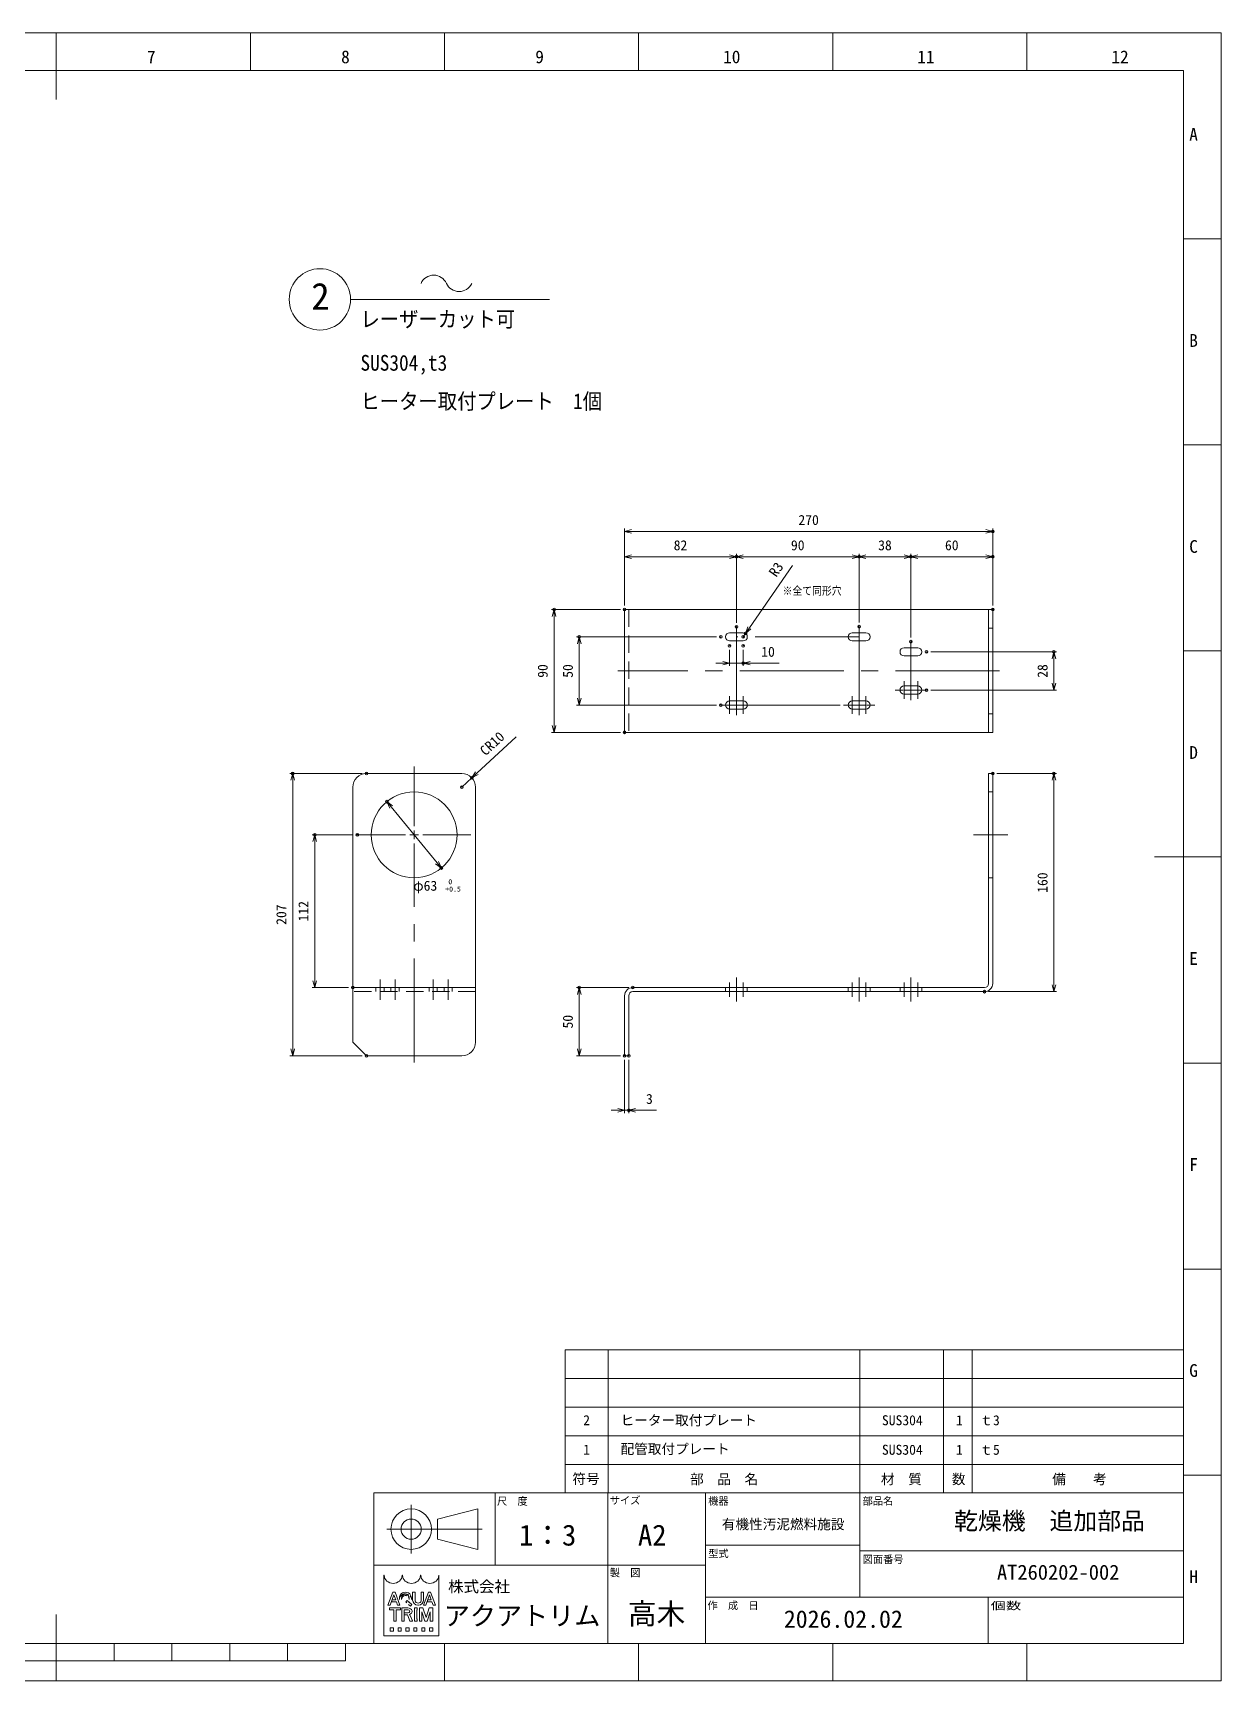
# Model space of a CAD drawing. Units: millimetres at full size. Extents: x -34906 to 7411, y -8440 to 3030.
# Drawn here: x -30073 to -29202, y -7510 to -6302 of the extents above; entities that cross this region are included whole.
import ezdxf
from ezdxf.enums import TextEntityAlignment as Align

# ---------------------------------------------------------------- set-up
doc = ezdxf.new("R2010")
doc.units = ezdxf.units.MM
doc.header["$LTSCALE"] = 4
doc.header["$PDMODE"] = 32
doc.header["$PDSIZE"] = 2
doc.linetypes.add('USER1', pattern=[28.575, 19.05, -3.175, 3.175, -3.175])
doc.linetypes.add('USER4', pattern=[4.7625, 3.175, -1.5875])
for name, color, linetype, lineweight in [('0-1_Defpoints', 7, 'Continuous', 18), ('0-2_01_外形線', 7, 'Continuous', 18), ('0-3_04_中心線', 7, 'USER1', 9), ('0-4_06_文字', 7, 'Continuous', 9), ('0-5_07_寸法線', 7, 'Continuous', 9), ('0-6_02_細線', 5, 'Continuous', 18), ('0-7_99_図枠', 7, 'Continuous', 18), ('0-9_10_補助線', 8, 'Continuous', 18), ('0-A_03_かくれ線', 6, 'USER4', 18)]:
    doc.layers.add(name, color=color, linetype=linetype, lineweight=lineweight)
doc.styles.add('ＭＳ ゴシック', font='')
doc.styles.get('ＭＳ ゴシック').set_extended_font_data('MS Gothic')

# ---------------------------------------------------------------- blocks, each defined once
blk = doc.blocks.new('AM_BALLOON1')
at = {"layer": '0-9_10_補助線', "color": 3, "lineweight": 9}
blk.add_circle((0, 0), 2.5, dxfattribs=at)

msp = doc.modelspace()

# ---------------------------------------------------------------- linework, layer by layer
at = {"layer": '0-1_Defpoints'}
msp.add_lwpolyline([(-30910.622, -7510.374), (-29201.684, -7510.374), (-29201.684, -6302.034), (-30910.622, -6302.034)], close=True, dxfattribs=at)
at = {"layer": '0-2_01_外形線'}
for p, q in [((-29562.197, -6741.862), (-29552.197, -6741.862)), ((-29472.197, -6741.862), (-29462.197, -6741.862)), ((-29552.197, -6747.862), (-29562.197, -6747.862)), ((-29462.197, -6747.862), (-29472.197, -6747.862)), ((-29434.197, -6752.862), (-29424.197, -6752.862)), ((-29424.197, -6758.862), (-29434.197, -6758.862)), ((-29424.197, -6780.862), (-29434.197, -6780.862)), ((-29434.197, -6786.862), (-29424.197, -6786.862)), ((-29552.197, -6791.862), (-29562.197, -6791.862)), ((-29562.197, -6797.862), (-29552.197, -6797.862)), ((-29462.197, -6791.862), (-29472.197, -6791.862)), ((-29472.197, -6797.862), (-29462.197, -6797.862)), ((-29758.644, -6845.008), (-29828.644, -6845.008)), ((-29748.644, -7042.008), (-29748.644, -6855.008)), ((-29748.644, -7002.008), (-29838.644, -7002.008)), ((-29639.197, -7052.008), (-29639.197, -7008.008)), ((-29633.197, -7002.008), (-29375.197, -7002.008)), ((-29375.197, -7005.008), (-29633.197, -7005.008)), ((-29828.644, -7052.008), (-29758.644, -7052.008))]:
    msp.add_line(p, q, dxfattribs=at)
msp.add_lwpolyline([(-29369.197, -6724.862), (-29639.197, -6724.862), (-29639.197, -6814.862), (-29369.197, -6814.862)], close=True, dxfattribs=at)
for points in [[(-29372.197, -6724.862), (-29372.197, -6814.862), (-29372.197, -6724.862)], [(-29372.197, -6999.008), (-29372.197, -6845.008), (-29369.197, -6845.008), (-29369.197, -6999.008)], [(-29838.644, -6855.008), (-29838.644, -7042.008), (-29828.644, -7052.008)], [(-29636.197, -7008.008), (-29636.197, -7052.008), (-29639.197, -7052.008)]]:
    msp.add_lwpolyline(points, dxfattribs=at)
msp.add_circle((-29793.644, -6890.008), 31.5, dxfattribs=at)
for centre, radius, start, end in [((-29562.197, -6744.862), 3, 90, 270), ((-29552.197, -6744.862), 3, 270, 90), ((-29472.197, -6744.862), 3, 90, 270), ((-29462.197, -6744.862), 3, 270, 90), ((-29434.197, -6755.862), 3, 90, 270), ((-29424.197, -6755.862), 3, 270, 90), ((-29434.197, -6783.862), 3, 90, 270), ((-29424.197, -6783.862), 3, 270, 90), ((-29562.197, -6794.862), 3, 90, 270), ((-29552.197, -6794.862), 3, 270, 90), ((-29472.197, -6794.862), 3, 90, 270), ((-29462.197, -6794.862), 3, 270, 90), ((-29828.644, -6855.008), 10, 90, 180), ((-29758.644, -6855.008), 10, 0, 90), ((-29633.197, -7008.008), 6, 90, 180), ((-29633.197, -7008.008), 3, 90, 180), ((-29375.197, -6999.008), 3, 270, 360), ((-29375.197, -6999.008), 6, 270, 360), ((-29758.644, -7042.008), 10, 270, 360)]:
    msp.add_arc(centre, radius, start, end, dxfattribs=at)
at = {"layer": '0-3_04_中心線', "color": 1, "lineweight": 18}
for p, q in [((-29557.197, -6737.493), (-29557.197, -6752.303)), ((-29467.197, -6737.493), (-29467.197, -6752.303)), ((-29429.197, -6748.493), (-29429.197, -6763.303)), ((-29429.197, -6755.862), (-29429.197, -6783.827)), ((-29364.197, -6769.862), (-29644.197, -6769.862)), ((-29429.197, -6791.232), (-29429.197, -6776.422)), ((-29557.197, -6802.232), (-29557.197, -6787.422)), ((-29467.197, -6802.232), (-29467.197, -6787.422)), ((-29383.197, -6890.008), (-29358.197, -6890.008)), ((-29818.644, -6996.008), (-29818.644, -7011.008)), ((-29807.644, -6996.008), (-29807.644, -7011.008)), ((-29779.644, -6996.008), (-29779.644, -7011.008)), ((-29768.644, -6996.008), (-29768.644, -7011.008)), ((-29557.197, -7012.308), (-29557.197, -6994.708)), ((-29467.197, -7012.308), (-29467.197, -6994.708)), ((-29429.197, -7012.308), (-29429.197, -6994.708)), ((-29562.197, -7008.787), (-29562.197, -6998.227)), ((-29552.197, -7008.787), (-29552.197, -6998.227)), ((-29472.197, -7008.788), (-29472.197, -6998.228)), ((-29462.197, -7008.788), (-29462.197, -6998.228)), ((-29434.197, -7008.788), (-29434.197, -6998.228)), ((-29424.197, -7008.788), (-29424.197, -6998.228))]:
    msp.add_line(p, q, dxfattribs=at)
at = {"layer": '0-3_04_中心線'}
for p, q in [((-29434.197, -6777.362), (-29434.197, -6783.262)), ((-29424.197, -6777.362), (-29424.197, -6783.262)), ((-29562.197, -6788.362), (-29562.197, -6794.262)), ((-29552.197, -6788.362), (-29552.197, -6794.262)), ((-29472.197, -6788.362), (-29472.197, -6794.262)), ((-29462.197, -6788.362), (-29462.197, -6794.262)), ((-29434.797, -6783.862), (-29440.697, -6783.862)), ((-29434.197, -6784.462), (-29434.197, -6790.362)), ((-29427.697, -6783.862), (-29433.597, -6783.862)), ((-29424.797, -6783.862), (-29430.697, -6783.862)), ((-29424.197, -6784.462), (-29424.197, -6790.362)), ((-29417.697, -6783.862), (-29423.597, -6783.862)), ((-29562.797, -6794.862), (-29568.697, -6794.862)), ((-29562.197, -6795.462), (-29562.197, -6801.362)), ((-29555.697, -6794.862), (-29561.597, -6794.862)), ((-29552.797, -6794.862), (-29558.697, -6794.862)), ((-29552.197, -6795.462), (-29552.197, -6801.362)), ((-29545.697, -6794.862), (-29551.597, -6794.862)), ((-29472.797, -6794.862), (-29478.697, -6794.862)), ((-29472.197, -6795.462), (-29472.197, -6801.362)), ((-29465.697, -6794.862), (-29471.597, -6794.862)), ((-29462.797, -6794.862), (-29468.697, -6794.862)), ((-29462.197, -6795.462), (-29462.197, -6801.362)), ((-29455.697, -6794.862), (-29461.597, -6794.862)), ((-29793.644, -6883.708), (-29793.644, -6840.008)), ((-29835.294, -6890.008), (-29799.944, -6890.008)), ((-29793.644, -7057.008), (-29793.644, -6896.308)), ((-29787.344, -6890.008), (-29751.994, -6890.008))]:
    msp.add_line(p, q, dxfattribs=at)
at = {"layer": '0-3_04_中心線', "linetype": 'Continuous'}
for p, q in [((-29433.897, -6783.862), (-29434.497, -6783.862)), ((-29434.197, -6783.562), (-29434.197, -6784.162)), ((-29423.897, -6783.862), (-29424.497, -6783.862)), ((-29424.197, -6783.562), (-29424.197, -6784.162)), ((-29561.897, -6794.862), (-29562.497, -6794.862)), ((-29562.197, -6794.562), (-29562.197, -6795.162)), ((-29551.897, -6794.862), (-29552.497, -6794.862)), ((-29552.197, -6794.562), (-29552.197, -6795.162)), ((-29471.897, -6794.862), (-29472.497, -6794.862)), ((-29472.197, -6794.562), (-29472.197, -6795.162)), ((-29461.897, -6794.862), (-29462.497, -6794.862)), ((-29462.197, -6794.562), (-29462.197, -6795.162)), ((-29793.644, -6893.158), (-29793.644, -6886.858)), ((-29796.794, -6890.008), (-29790.494, -6890.008))]:
    msp.add_line(p, q, dxfattribs=at)
at = {"layer": '0-3_04_中心線', "color": 1, "lineweight": 18}
msp.add_lwpolyline([(-29557.197, -6794.827), (-29467.197, -6794.827), (-29467.197, -6744.898), (-29557.197, -6744.898)], close=True, dxfattribs=at)
at = {"layer": '0-5_07_寸法線', "color": 3, "lineweight": 18}
for p, q in [((-29840.226, -6497.392), (-29694.306, -6497.392)), ((-29639.197, -6721.862), (-29639.197, -6665.505)), ((-29634.197, -6667.505), (-29374.197, -6667.505)), ((-29369.197, -6721.73), (-29369.197, -6665.505)), ((-29639.197, -6721.862), (-29639.197, -6684.053)), ((-29634.197, -6686.053), (-29562.197, -6686.053)), ((-29557.197, -6734.493), (-29557.197, -6684.053)), ((-29557.197, -6734.493), (-29557.197, -6684.053)), ((-29552.197, -6686.053), (-29472.197, -6686.053)), ((-29516.014, -6692.591), (-29547.644, -6738.284)), ((-29467.197, -6734.361), (-29467.197, -6684.053)), ((-29467.197, -6734.361), (-29467.197, -6684.053)), ((-29462.197, -6686.053), (-29434.197, -6686.053)), ((-29429.197, -6745.361), (-29429.197, -6684.053)), ((-29429.197, -6745.361), (-29429.197, -6684.053)), ((-29424.197, -6686.053), (-29374.197, -6686.053)), ((-29369.197, -6721.73), (-29369.197, -6684.053)), ((-29642.197, -6724.862), (-29692.948, -6724.862)), ((-29690.948, -6809.862), (-29690.948, -6729.862)), ((-29552.197, -6744.862), (-29550.49, -6742.396)), ((-29571.697, -6744.862), (-29674.502, -6744.862)), ((-29672.502, -6789.862), (-29672.502, -6749.862)), ((-29562.197, -6754.362), (-29562.197, -6766.139)), ((-29552.197, -6754.362), (-29552.197, -6766.139)), ((-29567.197, -6764.139), (-29572.197, -6764.139)), ((-29562.197, -6764.139), (-29552.197, -6764.139)), ((-29547.197, -6764.139), (-29525.769, -6764.139)), ((-29414.697, -6755.862), (-29322.294, -6755.862)), ((-29324.294, -6778.862), (-29324.294, -6760.862)), ((-29414.697, -6783.862), (-29322.294, -6783.862)), ((-29571.697, -6794.862), (-29674.502, -6794.862)), ((-29642.197, -6814.862), (-29692.948, -6814.862)), ((-29718.81, -6818.203), (-29747.627, -6844.828)), ((-29831.644, -6845.008), (-29884.7, -6845.008)), ((-29882.7, -7047.008), (-29882.7, -6850.008)), ((-29758.644, -6855.008), (-29751.299, -6848.221)), ((-29366.197, -6845.008), (-29322.294, -6845.008)), ((-29324.294, -7000.008), (-29324.294, -6850.008)), ((-29810.468, -6869.533), (-29776.82, -6910.482)), ((-29838.294, -6890.008), (-29868.497, -6890.008)), ((-29866.497, -6997.008), (-29866.497, -6895.008)), ((-29841.644, -7002.008), (-29868.497, -7002.008)), ((-29636.197, -7002.008), (-29674.502, -7002.008)), ((-29672.502, -7047.008), (-29672.502, -7007.008)), ((-29372.197, -7005.008), (-29322.294, -7005.008)), ((-29831.644, -7052.008), (-29884.7, -7052.008)), ((-29642.197, -7052.008), (-29674.502, -7052.008)), ((-29639.197, -7055.008), (-29639.197, -7094.006)), ((-29636.197, -7055.008), (-29636.197, -7094.006)), ((-29644.197, -7092.006), (-29649.197, -7092.006)), ((-29639.197, -7092.006), (-29636.197, -7092.006)), ((-29631.197, -7092.006), (-29615.864, -7092.006))]:
    msp.add_line(p, q, dxfattribs=at)
at = {"layer": '0-5_07_寸法線'}
for p, q in [((-29639.197, -6667.505), (-29634.197, -6667.505)), ((-29369.197, -6667.505), (-29374.197, -6667.505)), ((-29639.197, -6686.053), (-29634.197, -6686.053)), ((-29557.197, -6686.053), (-29562.197, -6686.053)), ((-29557.197, -6686.053), (-29552.197, -6686.053)), ((-29467.197, -6686.053), (-29472.197, -6686.053)), ((-29467.197, -6686.053), (-29462.197, -6686.053)), ((-29429.197, -6686.053), (-29434.197, -6686.053)), ((-29429.197, -6686.053), (-29424.197, -6686.053)), ((-29369.197, -6686.053), (-29374.197, -6686.053)), ((-29690.948, -6724.862), (-29690.948, -6729.862)), ((-29550.49, -6742.396), (-29547.644, -6738.284)), ((-29672.502, -6744.862), (-29672.502, -6749.862)), ((-29562.197, -6764.139), (-29567.197, -6764.139)), ((-29552.197, -6764.139), (-29547.197, -6764.139)), ((-29324.294, -6755.862), (-29324.294, -6760.862)), ((-29324.294, -6783.862), (-29324.294, -6778.862)), ((-29672.502, -6794.862), (-29672.502, -6789.862)), ((-29690.948, -6814.862), (-29690.948, -6809.862)), ((-29882.7, -6845.008), (-29882.7, -6850.008)), ((-29751.299, -6848.221), (-29747.627, -6844.828)), ((-29324.294, -6845.008), (-29324.294, -6850.008)), ((-29813.642, -6865.67), (-29810.468, -6869.533)), ((-29866.497, -6890.008), (-29866.497, -6895.008)), ((-29773.645, -6914.345), (-29776.82, -6910.482)), ((-29866.497, -7002.008), (-29866.497, -6997.008)), ((-29672.502, -7002.008), (-29672.502, -7007.008)), ((-29324.294, -7005.008), (-29324.294, -7000.008)), ((-29882.7, -7052.008), (-29882.7, -7047.008)), ((-29672.502, -7052.008), (-29672.502, -7047.008)), ((-29639.197, -7092.006), (-29644.197, -7092.006)), ((-29636.197, -7092.006), (-29631.197, -7092.006))]:
    msp.add_line(p, q, dxfattribs=at)
for points in [[(-29634.197, -6668.845), (-29639.197, -6667.505), (-29634.197, -6666.165)], [(-29374.197, -6666.165), (-29369.197, -6667.505), (-29374.197, -6668.845)], [(-29634.197, -6687.392), (-29639.197, -6686.053), (-29634.197, -6684.713)], [(-29562.197, -6684.713), (-29557.197, -6686.053), (-29562.197, -6687.392)], [(-29552.197, -6687.392), (-29557.197, -6686.053), (-29552.197, -6684.713)], [(-29472.197, -6684.713), (-29467.197, -6686.053), (-29472.197, -6687.392)], [(-29462.197, -6687.392), (-29467.197, -6686.053), (-29462.197, -6684.713)], [(-29434.197, -6684.713), (-29429.197, -6686.053), (-29434.197, -6687.392)], [(-29424.197, -6687.392), (-29429.197, -6686.053), (-29424.197, -6684.713)], [(-29374.197, -6684.713), (-29369.197, -6686.053), (-29374.197, -6687.392)], [(-29692.287, -6729.862), (-29690.948, -6724.862), (-29689.608, -6729.862)], [(-29546.542, -6739.047), (-29550.49, -6742.396), (-29548.746, -6737.522)], [(-29673.842, -6749.862), (-29672.502, -6744.862), (-29671.162, -6749.862)], [(-29567.197, -6762.799), (-29562.197, -6764.139), (-29567.197, -6765.479)], [(-29547.197, -6765.479), (-29552.197, -6764.139), (-29547.197, -6762.799)], [(-29325.634, -6760.862), (-29324.294, -6755.862), (-29322.954, -6760.862)], [(-29322.954, -6778.862), (-29324.294, -6783.862), (-29325.634, -6778.862)], [(-29671.162, -6789.862), (-29672.502, -6794.862), (-29673.842, -6789.862)], [(-29689.608, -6809.862), (-29690.948, -6814.862), (-29692.287, -6809.862)], [(-29884.04, -6850.008), (-29882.7, -6845.008), (-29881.36, -6850.008)], [(-29746.717, -6845.812), (-29751.299, -6848.221), (-29748.536, -6843.844)], [(-29325.634, -6850.008), (-29324.294, -6845.008), (-29322.954, -6850.008)], [(-29811.503, -6870.384), (-29813.642, -6865.67), (-29809.433, -6868.683)], [(-29867.837, -6895.008), (-29866.497, -6890.008), (-29865.157, -6895.008)], [(-29775.784, -6909.631), (-29773.645, -6914.345), (-29777.855, -6911.332)], [(-29865.157, -6997.008), (-29866.497, -7002.008), (-29867.837, -6997.008)], [(-29673.842, -7007.008), (-29672.502, -7002.008), (-29671.162, -7007.008)], [(-29322.954, -7000.008), (-29324.294, -7005.008), (-29325.634, -7000.008)], [(-29881.36, -7047.008), (-29882.7, -7052.008), (-29884.04, -7047.008)], [(-29671.162, -7047.008), (-29672.502, -7052.008), (-29673.842, -7047.008)], [(-29644.197, -7090.666), (-29639.197, -7092.006), (-29644.197, -7093.345)], [(-29631.197, -7093.345), (-29636.197, -7092.006), (-29631.197, -7090.666)]]:
    msp.add_lwpolyline(points, dxfattribs=at)
at = {"layer": '0-5_07_寸法線', "lineweight": 18}
for centre, start, end in [((-29779.263, -6489.85), 24.22764, 155.57578), ((-29760.657, -6481.439), 204.22764, 335.57578)]:
    msp.add_arc(centre, 10.21, start, end, dxfattribs=at)
at = {"layer": '0-5_07_寸法線'}
for p in [(-29369.197, -6667.505), (-29557.197, -6686.053), (-29467.197, -6686.053), (-29429.197, -6686.053), (-29369.197, -6686.053), (-29690.948, -6724.862), (-29639.197, -6724.862), (-29639.197, -6724.862), (-29369.197, -6724.73), (-29557.197, -6737.493), (-29550.49, -6742.396), (-29467.197, -6737.361), (-29672.502, -6744.862), (-29568.697, -6744.862), (-29562.197, -6751.362), (-29552.197, -6744.862), (-29552.197, -6751.362), (-29429.197, -6748.361), (-29417.697, -6755.862), (-29324.294, -6755.862), (-29552.197, -6764.139), (-29417.697, -6783.862), (-29568.697, -6794.862), (-29639.197, -6814.862), (-29882.7, -6845.008), (-29828.644, -6845.008), (-29751.299, -6848.221), (-29369.197, -6845.008), (-29324.294, -6845.008), (-29758.644, -6855.008), (-29813.642, -6865.67), (-29866.497, -6890.008), (-29835.294, -6890.008), (-29773.645, -6914.345), (-29838.644, -7002.008), (-29672.502, -7002.008), (-29633.197, -7002.008), (-29375.197, -7005.008), (-29828.644, -7052.008), (-29639.197, -7052.008), (-29639.197, -7052.008), (-29636.197, -7052.008), (-29636.197, -7092.006)]:
    msp.add_point(p, dxfattribs=at)
at = {"layer": '0-6_02_細線'}
for p, q in [((-29682.881, -7372.604), (-29682.881, -7267.615)), ((-29682.881, -7267.615), (-29229.263, -7267.615)), ((-29651.384, -7267.615), (-29651.384, -7372.604)), ((-29466.631, -7267.615), (-29466.631, -7372.604)), ((-29405.305, -7267.615), (-29405.305, -7372.604)), ((-29384.308, -7267.615), (-29384.308, -7372.604)), ((-29682.881, -7288.613), (-29229.263, -7288.613)), ((-29682.881, -7309.611), (-29229.263, -7309.611)), ((-29682.881, -7330.608), (-29229.263, -7330.608)), ((-29682.881, -7351.606), (-29229.263, -7351.606))]:
    msp.add_line(p, q, dxfattribs=at)
at = {"layer": '0-7_99_図枠'}
for p, q in [((-30056.153, -6302.034), (-30056.153, -6350.827)), ((-29913.742, -6329.612), (-29913.742, -6302.034)), ((-29771.33, -6329.612), (-29771.33, -6302.034)), ((-29628.919, -6329.612), (-29628.919, -6302.034)), ((-29628.919, -6329.612), (-29628.919, -6302.034)), ((-29486.507, -6329.612), (-29486.507, -6302.034)), ((-29344.096, -6329.612), (-29344.096, -6302.034)), ((-29201.684, -6453.092), (-29229.263, -6453.092)), ((-29201.684, -6604.149), (-29229.263, -6604.149)), ((-29201.684, -6755.207), (-29229.263, -6755.207)), ((-29201.684, -6906.265), (-29250.477, -6906.265)), ((-29201.684, -7057.323), (-29229.263, -7057.323)), ((-29201.684, -7208.381), (-29229.263, -7208.381)), ((-29201.684, -7359.439), (-29229.263, -7359.439)), ((-29795.79, -7416.942), (-29795.79, -7381.302)), ((-29734.163, -7425.64), (-29734.163, -7372.604)), ((-29651.427, -7482.918), (-29651.427, -7372.604)), ((-29579.941, -7482.918), (-29579.941, -7372.604)), ((-29466.656, -7372.604), (-29466.656, -7448.976)), ((-29813.61, -7399.122), (-29743.815, -7399.122)), ((-29579.941, -7410.79), (-29466.656, -7410.79)), ((-29466.656, -7415.033), (-29229.263, -7415.033)), ((-29579.941, -7425.64), (-29823.263, -7425.64)), ((-29812.853, -7454.963), (-29812.853, -7454.917)), ((-29812.853, -7454.963), (-29811.129, -7454.963)), ((-29811.129, -7454.963), (-29808.434, -7447.397)), ((-29810.189, -7452.431), (-29809.669, -7450.97)), ((-29810.189, -7452.431), (-29806.642, -7452.431)), ((-29809.669, -7450.97), (-29807.162, -7450.97)), ((-29809.231, -7445.357), (-29807.638, -7445.357)), ((-29807.162, -7450.97), (-29808.434, -7447.397)), ((-29804.016, -7454.917), (-29807.638, -7445.357)), ((-29804.425, -7449.584), (-29804.425, -7450.736)), ((-29804.016, -7454.963), (-29804.016, -7454.917)), ((-29802.824, -7449.697), (-29802.824, -7450.619)), ((-29799.634, -7452.416), (-29798.783, -7451.513)), ((-29799.634, -7452.416), (-29798.85, -7453.18)), ((-29798.783, -7451.513), (-29795.225, -7454.445)), ((-29797.758, -7452.312), (-29796.52, -7453.332)), ((-29797.673, -7454.325), (-29796.337, -7455.625)), ((-29797.189, -7449.697), (-29797.189, -7450.619)), ((-29796.337, -7455.625), (-29795.225, -7454.445)), ((-29795.588, -7449.584), (-29795.588, -7450.736)), ((-29794.7, -7451.084), (-29794.7, -7445.357)), ((-29792.971, -7445.357), (-29794.7, -7445.357)), ((-29792.971, -7450.736), (-29792.971, -7445.357)), ((-29790.377, -7454.963), (-29790.954, -7454.963)), ((-29786.728, -7454.963), (-29786.728, -7454.917)), ((-29786.728, -7454.963), (-29785.004, -7454.963)), ((-29786.631, -7451.084), (-29786.631, -7445.357)), ((-29785.004, -7454.963), (-29782.309, -7447.397)), ((-29784.064, -7452.431), (-29783.544, -7450.97)), ((-29784.064, -7452.431), (-29780.517, -7452.431)), ((-29783.544, -7450.97), (-29781.037, -7450.97)), ((-29783.106, -7445.357), (-29781.513, -7445.357)), ((-29781.037, -7450.97), (-29782.309, -7447.397)), ((-29777.891, -7454.917), (-29781.513, -7445.357)), ((-29777.891, -7454.963), (-29777.891, -7454.917)), ((-29579.941, -7448.976), (-29229.263, -7448.976)), ((-29372.534, -7448.976), (-29372.534, -7482.918)), ((-30056.153, -7510.374), (-30056.153, -7461.704)), ((-29811.607, -7456.884), (-29803.73, -7456.884)), ((-29811.607, -7456.884), (-29811.607, -7458.229)), ((-29811.607, -7458.229), (-29808.725, -7458.229)), ((-29808.533, -7466.49), (-29808.533, -7458.421)), ((-29808.533, -7466.49), (-29806.804, -7466.49)), ((-29806.804, -7466.49), (-29806.804, -7458.421)), ((-29806.612, -7458.229), (-29803.73, -7458.229)), ((-29803.73, -7456.884), (-29803.73, -7458.229)), ((-29802.635, -7456.884), (-29802.635, -7466.49)), ((-29802.635, -7456.884), (-29798.216, -7456.884)), ((-29800.906, -7458.229), (-29797.986, -7458.229)), ((-29800.848, -7461.938), (-29800.848, -7460.593)), ((-29800.848, -7460.593), (-29797.986, -7460.593)), ((-29800.848, -7461.938), (-29798.962, -7461.938)), ((-29798.249, -7462.42), (-29796.786, -7466.49)), ((-29796.786, -7466.49), (-29794.923, -7466.49)), ((-29796.578, -7462.36), (-29794.923, -7466.413)), ((-29794.923, -7466.413), (-29794.923, -7466.49)), ((-29793.466, -7456.884), (-29791.353, -7456.884)), ((-29793.466, -7456.884), (-29793.466, -7458.229)), ((-29793.466, -7466.49), (-29793.466, -7465.145)), ((-29793.274, -7464.953), (-29793.274, -7458.421)), ((-29791.545, -7464.953), (-29791.545, -7458.421)), ((-29791.353, -7456.884), (-29791.353, -7458.229)), ((-29789.622, -7456.884), (-29787.113, -7456.884)), ((-29785.683, -7466.49), (-29787.894, -7459.766)), ((-29784.819, -7463.861), (-29787.113, -7456.884)), ((-29785.683, -7466.49), (-29783.954, -7466.49)), ((-29784.819, -7463.861), (-29782.525, -7456.884)), ((-29783.954, -7466.49), (-29781.743, -7459.766)), ((-29780.014, -7456.884), (-29782.525, -7456.884)), ((-29811.126, -7471.521), (-29811.126, -7473.826)), ((-29805.362, -7471.521), (-29805.362, -7473.826)), ((-29799.599, -7471.521), (-29799.599, -7473.826)), ((-29793.835, -7471.521), (-29793.835, -7473.826)), ((-29788.071, -7471.521), (-29788.071, -7473.826)), ((-29780.002, -7471.521), (-29780.002, -7473.826)), ((-30013.725, -7495.647), (-30013.725, -7482.918)), ((-29971.296, -7495.647), (-29971.296, -7482.918)), ((-29928.868, -7495.647), (-29928.868, -7482.918)), ((-29886.439, -7495.647), (-29886.439, -7482.918)), ((-29844.01, -7495.647), (-29844.01, -7482.918)), ((-29771.33, -7510.374), (-29771.33, -7482.918)), ((-29628.919, -7510.497), (-29628.919, -7482.918)), ((-29628.919, -7510.374), (-29628.919, -7482.918)), ((-29486.507, -7510.374), (-29486.507, -7482.918)), ((-29344.096, -7510.374), (-29344.096, -7482.918)), ((-30268.296, -7495.647), (-29844.01, -7495.647))]:
    msp.add_line(p, q, dxfattribs=at)
for points in [[(-30827.971, -7482.918), (-29229.263, -7482.918), (-29229.263, -6329.612), (-30827.971, -6329.612)], [(-29823.263, -7482.918), (-29229.263, -7482.918), (-29229.263, -7372.604), (-29823.263, -7372.604)], [(-29776.485, -7391.697), (-29746.785, -7384.272), (-29746.785, -7413.972), (-29776.485, -7406.547)]]:
    msp.add_lwpolyline(points, close=True, dxfattribs=at)
for points in [[(-29775.392, -7432.905), (-29775.392, -7477.285), (-29815.737, -7477.285), (-29815.737, -7432.905)], [(-29812.853, -7454.963), (-29812.853, -7454.917), (-29809.231, -7445.357)], [(-29804.016, -7454.963), (-29805.74, -7454.963), (-29806.642, -7452.431)], [(-29788.36, -7450.736), (-29788.36, -7445.357), (-29786.631, -7445.357)], [(-29786.728, -7454.963), (-29786.728, -7454.917), (-29783.106, -7445.357)], [(-29777.891, -7454.963), (-29779.615, -7454.963), (-29780.517, -7452.431)], [(-29802.635, -7466.49), (-29800.906, -7466.49), (-29800.906, -7458.229)], [(-29793.466, -7466.49), (-29791.353, -7466.49), (-29791.353, -7465.145)], [(-29789.622, -7456.884), (-29789.622, -7466.49), (-29787.893, -7466.49), (-29787.894, -7459.766)], [(-29781.743, -7459.766), (-29781.743, -7466.49), (-29780.014, -7466.49), (-29780.014, -7456.884)], [(-29811.126, -7471.521), (-29808.82, -7471.521), (-29808.82, -7473.826), (-29811.126, -7473.826)], [(-29805.362, -7471.521), (-29803.057, -7471.521), (-29803.057, -7473.826), (-29805.362, -7473.826)], [(-29799.599, -7471.521), (-29797.293, -7471.521), (-29797.293, -7473.826), (-29799.599, -7473.826)], [(-29793.835, -7471.521), (-29791.53, -7471.521), (-29791.53, -7473.826), (-29793.835, -7473.826)], [(-29788.071, -7471.521), (-29785.766, -7471.521), (-29785.766, -7473.826), (-29788.071, -7473.826)], [(-29780.002, -7471.521), (-29782.308, -7471.521), (-29782.308, -7473.826), (-29780.002, -7473.826)]]:
    msp.add_lwpolyline(points, dxfattribs=at)
for radius in [14.85, 7.425]:
    msp.add_circle((-29795.79, -7399.122), radius, dxfattribs=at)
for centre, radius, start, end in [((-29815.737, -7433.097), 0.192, 0, 90), ((-29802.288, -7433.097), 0.192, 0, 180), ((-29802.288, -7433.097), 0.192, 0, 90), ((-29788.84, -7433.097), 0.192, 0, 180), ((-29775.392, -7433.097), 0.192, 90, 180), ((-29790.639, -7450.91), 4.065, 182.45003, 265.55526), ((-29789.541, -7450.781), 3.43, 179.25279, 218.96457), ((-29790.665, -7450.137), 3.198, 241.15773, 298.84227), ((-29790.692, -7450.91), 4.065, 274.44474, 357.54997), ((-29791.79, -7450.781), 3.43, 321.03543, 0.74721), ((-29808.725, -7458.421), 0.192, 0, 90), ((-29806.612, -7458.421), 0.192, 90, 180), ((-29798.962, -7462.707), 0.768, 21.9283, 90), ((-29798.027, -7459.411), 1.183, 271.99706, 88.00294), ((-29797.741, -7462.836), 1.256, 22.27295, 58.55311), ((-29793.466, -7458.421), 0.192, 0, 90), ((-29793.466, -7464.953), 0.192, 270, 0), ((-29791.353, -7458.421), 0.192, 90, 180), ((-29791.353, -7464.953), 0.192, 180, 270)]:
    msp.add_arc(centre, radius, start, end, dxfattribs=at)
for centre, major_axis, ratio, start_param, end_param in [((-29809.012, -7433.097), (-6.532, 0), 0.882353, 6.28318531, 9.42477796), ((-29795.564, -7433.097), (-6.532, 0), 0.882353, 6.28318531, 9.42477796), ((-29782.116, -7433.097), (-6.532, 0), 0.882353, 6.28318531, 9.42477796), ((-29800.007, -7449.584), (-4.419, 0), 0.956522, 3.14159265, 6.28318531), ((-29800.007, -7450.736), (-4.419, 0), 0.956522, 4.15591475, 6.28318531), ((-29800.007, -7449.697), (2.818, 0), 0.994718, 6.28318531, 9.42477796), ((-29800.007, -7450.623), (2.818, 0), 0.995036, 1.14769271, 3.14159265), ((-29800.007, -7450.623), (2.818, 0), 0.995036, 6.28318531, 6.92970349), ((-29800.007, -7450.736), (-4.419, 0), 0.956522, 3.14159265, 3.80298072), ((-29798.216, -7459.411), (-3.101, 0), 0.81482, 1.94406945, 4.71238898)]:
    msp.add_ellipse(centre, major_axis=major_axis, ratio=ratio, start_param=start_param, end_param=end_param, dxfattribs=at)
at = {"layer": '0-A_03_かくれ線'}
for p, q in [((-29636.197, -6724.862), (-29636.197, -6814.862)), ((-29372.197, -6738.362), (-29369.197, -6738.362)), ((-29372.197, -6801.362), (-29369.197, -6801.362)), ((-29372.197, -6858.508), (-29369.197, -6858.508)), ((-29372.197, -6921.508), (-29369.197, -6921.508)), ((-29748.644, -7005.008), (-29838.644, -7005.008)), ((-29821.641, -7002.008), (-29821.641, -7005.008)), ((-29815.647, -7002.008), (-29815.647, -7005.008)), ((-29810.641, -7002.008), (-29810.641, -7005.008)), ((-29804.647, -7002.008), (-29804.647, -7005.008)), ((-29782.641, -7002.008), (-29782.641, -7005.008)), ((-29776.647, -7002.008), (-29776.647, -7005.008)), ((-29771.641, -7002.008), (-29771.641, -7005.008)), ((-29765.647, -7002.008), (-29765.647, -7005.008)), ((-29565.197, -7002.008), (-29565.197, -7005.008)), ((-29549.197, -7002.008), (-29549.197, -7005.008)), ((-29475.197, -7002.008), (-29475.197, -7005.008)), ((-29459.197, -7002.008), (-29459.197, -7005.008)), ((-29437.197, -7002.008), (-29437.197, -7005.008)), ((-29421.197, -7002.008), (-29421.197, -7005.008))]:
    msp.add_line(p, q, dxfattribs=at)

# ---------------------------------------------------------------- block references
at = {"layer": '0-4_06_文字', "xscale": 8.999455, "yscale": 8.999455}
msp.add_blockref('AM_BALLOON1', (-29862.751, -6497.374), dxfattribs=at)

# ---------------------------------------------------------------- texts
at = {"layer": '0-4_06_文字', "color": 134, "style": 'ＭＳ ゴシック'}
msp.add_text('2', height=19.79, dxfattribs=at).set_placement((-29869.063, -6510.948), align=Align.BOTTOM_LEFT)
at = {"layer": '0-4_06_文字', "style": 'ＭＳ ゴシック', "width": 0.9}
for s, p in [('レーザーカット可', (-29832.972, -6521.113)), ('SUS304,t3', (-29832.972, -6553.151)), ('ヒーター取付プレート\u30001個', (-29832.972, -6581.305))]:
    msp.add_text(s, height=11.55, dxfattribs=at).set_placement(p, align=Align.BOTTOM_LEFT)
at = {"layer": '0-4_06_文字', "style": 'ＭＳ ゴシック'}
for s, height, p in [('φ63', 7.331, (-29794.223, -6933.187)), ('0', 3.666, (-29768.519, -6927.351)), ('+0.5', 3.666, (-29770.809, -6932.696)), ('2', 7.331, (-29669.589, -7325.08)), ('ヒーター取付プレート', 7.331, (-29642.179, -7325.13)), ('SUS304', 7.331, (-29450.454, -7325.13)), ('1', 7.331, (-29396.156, -7325.13)), ('ｔ3', 7.331, (-29378.991, -7325.13)), ('1', 7.331, (-29669.589, -7346.624)), ('配管取付プレート', 7.331, (-29642.179, -7346.194)), ('SUS304', 7.331, (-29450.454, -7346.77)), ('1', 7.331, (-29396.156, -7346.77)), ('ｔ5', 7.331, (-29378.991, -7346.77)), ('符号', 7.331, (-29677.539, -7368.06)), ('部\u3000品\u3000名', 7.331, (-29591.217, -7368.332)), ('材\u3000質', 7.331, (-29451.18, -7368.332)), ('数', 7.331, (-29399.12, -7368.332)), ('備\u3000\u3000考', 7.331, (-29325.566, -7368.332)), ('有機性汚泥燃料施設', 7.331, (-29567.915, -7401.38)), ('乾燥機\u3000追加部品', 12.83, (-29397.522, -7403.331)), ('AT260202-002', 11, (-29366.045, -7439.504)), ('2026.02.02', 12.83, (-29522.405, -7475.298))]:
    msp.add_text(s, height=height, dxfattribs=at).set_placement(p, align=Align.BOTTOM_LEFT)
at = {"layer": '0-5_07_寸法線', "style": 'ＭＳ ゴシック'}
for s, p in [('270', (-29511.697, -6665.005)), ('82', (-29603.197, -6683.553)), ('90', (-29517.197, -6683.553)), ('38', (-29453.197, -6683.553)), ('60', (-29404.197, -6683.553)), ('10', (-29538.983, -6761.639)), ('3', (-29623.531, -7089.506))]:
    msp.add_text(s, height=7.331, dxfattribs=at).set_placement(p, align=Align.BOTTOM_LEFT)
for s, rotation, p in [('R3', 55.308, (-29526.133, -6702.816)), ('90', 90, (-29693.448, -6774.862)), ('50', 90, (-29675.002, -6774.862)), ('28', 90, (-29326.794, -6774.862)), ('CR10', 42.736, (-29739.76, -6834.156)), ('160', 90, (-29326.794, -6932.508)), ('207', 90, (-29885.2, -6956.008)), ('112', 90, (-29868.997, -6953.508)), ('50', 90, (-29675.002, -7032.008))]:
    msp.add_text(s, height=7.331, rotation=rotation, dxfattribs=at).set_placement(p, align=Align.BOTTOM_LEFT)
at = {"layer": '0-5_07_寸法線', "style": 'ＭＳ ゴシック', "width": 0.9}
msp.add_text('※全て同形穴', height=5.865, dxfattribs=at).set_placement((-29523.297, -6715.823), align=Align.BOTTOM_LEFT)
at = {"layer": '0-7_99_図枠', "style": 'ＭＳ ゴシック'}
for s, height, p in [('7', 9.332, (-29989.576, -6327.009)), ('8', 9.332, (-29847.165, -6327.009)), ('9', 9.332, (-29704.753, -6327.009)), ('10', 9.332, (-29566.97, -6327.009)), ('11', 9.332, (-29424.559, -6327.009)), ('12', 9.332, (-29282.147, -6327.009)), ('A', 9.332, (-29225.02, -6383.927)), ('B', 9.332, (-29225.02, -6534.985)), ('C', 9.332, (-29225.02, -6686.043)), ('D', 9.332, (-29225.02, -6837.101)), ('E', 9.332, (-29225.02, -6988.159)), ('F', 9.332, (-29225.02, -7139.216)), ('G', 9.332, (-29225.02, -7290.274)), ('尺\u3000度', 5.499, (-29732.817, -7382.997)), ('サイズ', 5.499, (-29650.082, -7382.437)), ('機器', 5.499, (-29577.903, -7382.873)), ('部品名', 5.499, (-29464.617, -7382.873)), ('A2', 15.4, (-29629.427, -7415.807)), ('1：3', 15.4, (-29716.638, -7415.807)), ('型式', 5.499, (-29577.903, -7421.434)), ('図面番号', 5.499, (-29464.617, -7425.676)), ('製\u3000図', 5.499, (-29650.081, -7435.473)), ('H', 9.332, (-29225.02, -7441.332)), ('株式会社', 8.315, (-29768.688, -7447.865)), ('アクアトリム', 14.04, (-29771.893, -7473.857)), ('高木', 15.4, (-29636.753, -7473.45)), ('作\u3000成\u3000日', 5.499, (-29578.42, -7459.529))]:
    msp.add_text(s, height=height, dxfattribs=at).set_placement(p, align=Align.BOTTOM_LEFT)
at = {"layer": '0-7_99_図枠', "style": 'ＭＳ ゴシック', "width": 1.5}
msp.add_text('個数', height=5.499, dxfattribs=at).set_placement((-29370.753, -7459.737), align=Align.BOTTOM_LEFT)

doc.saveas('drawing.dxf')
